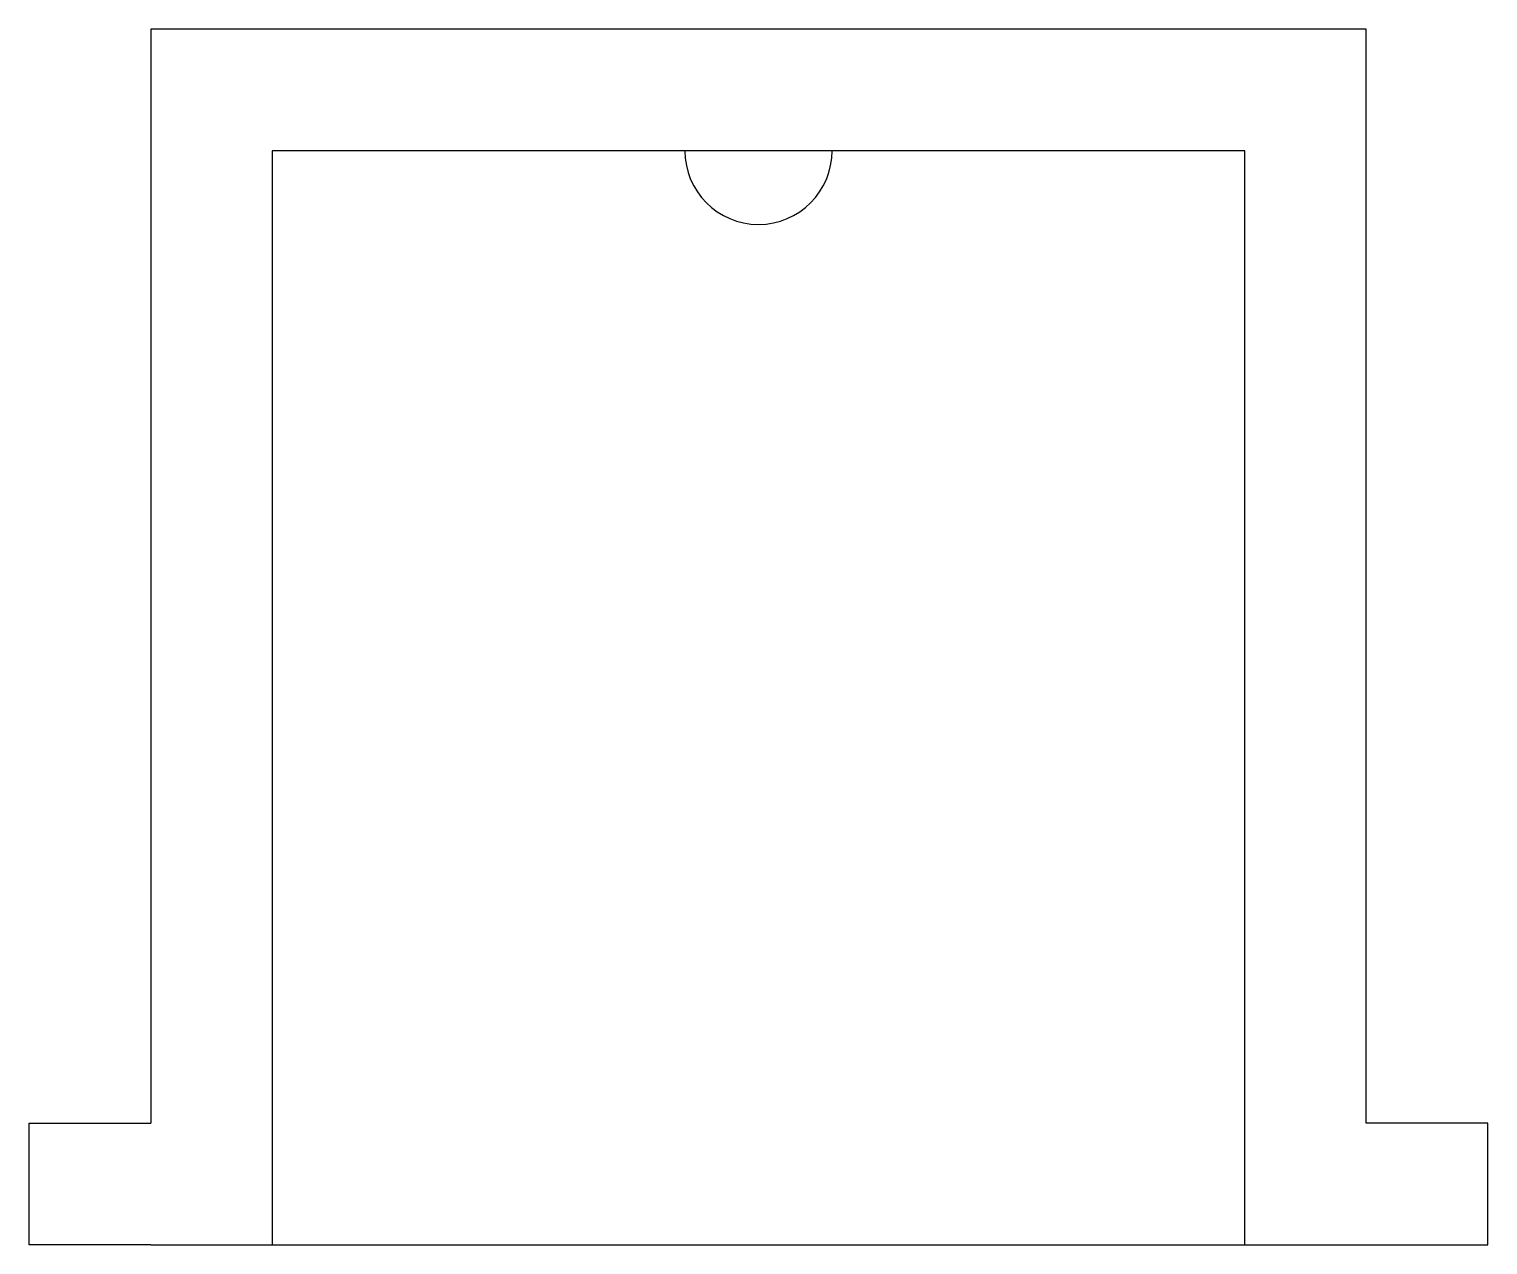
# Model space of a CAD drawing. Header units: millimetres. Extents: x -1 to 11, y 0 to 10.
import ezdxf

# ---------------------------------------------------------------- set-up
doc = ezdxf.new("R2010")
doc.units = ezdxf.units.MM

msp = doc.modelspace()

# ---------------------------------------------------------------- linework, layer by layer
at = {"color": 2}
for points in [[(10, 1), (10, 10), (0, 10), (0, 1)], [(0, 0), (-1, 0), (-1, 1), (0, 1)], [(10, 0), (11, 0), (11, 1), (10, 1)], [(0, 0), (10, 0)]]:
    msp.add_lwpolyline(points, dxfattribs=at)
msp.add_lwpolyline([(1, 0), (9, 0), (9, 9), (1, 9)], close=True, dxfattribs=at)
msp.add_arc((5, 9), 0.606, 180, 0, dxfattribs=at)

doc.saveas('drawing.dxf')
